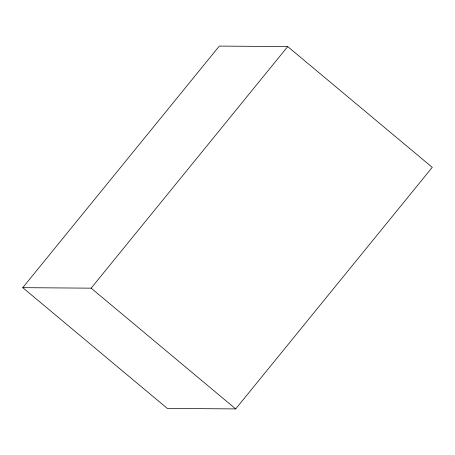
<?xml version="1.0" encoding="UTF-8"?>
<svg xmlns="http://www.w3.org/2000/svg" width="455" height="455" viewBox="0 0 455 455"><rect width="100%" height="100%" fill="white"/><g stroke="black" fill="none" stroke-linecap="round" stroke-linejoin="round"><path stroke-width="0.68" d="M22.75 287.662L219.31 46.086L287.702 46.586L432.25 167.338L235.69 408.914L167.298 408.414L22.75 287.662L91.142 288.163L235.69 408.914M91.142 288.163L287.702 46.586"/></g></svg>
